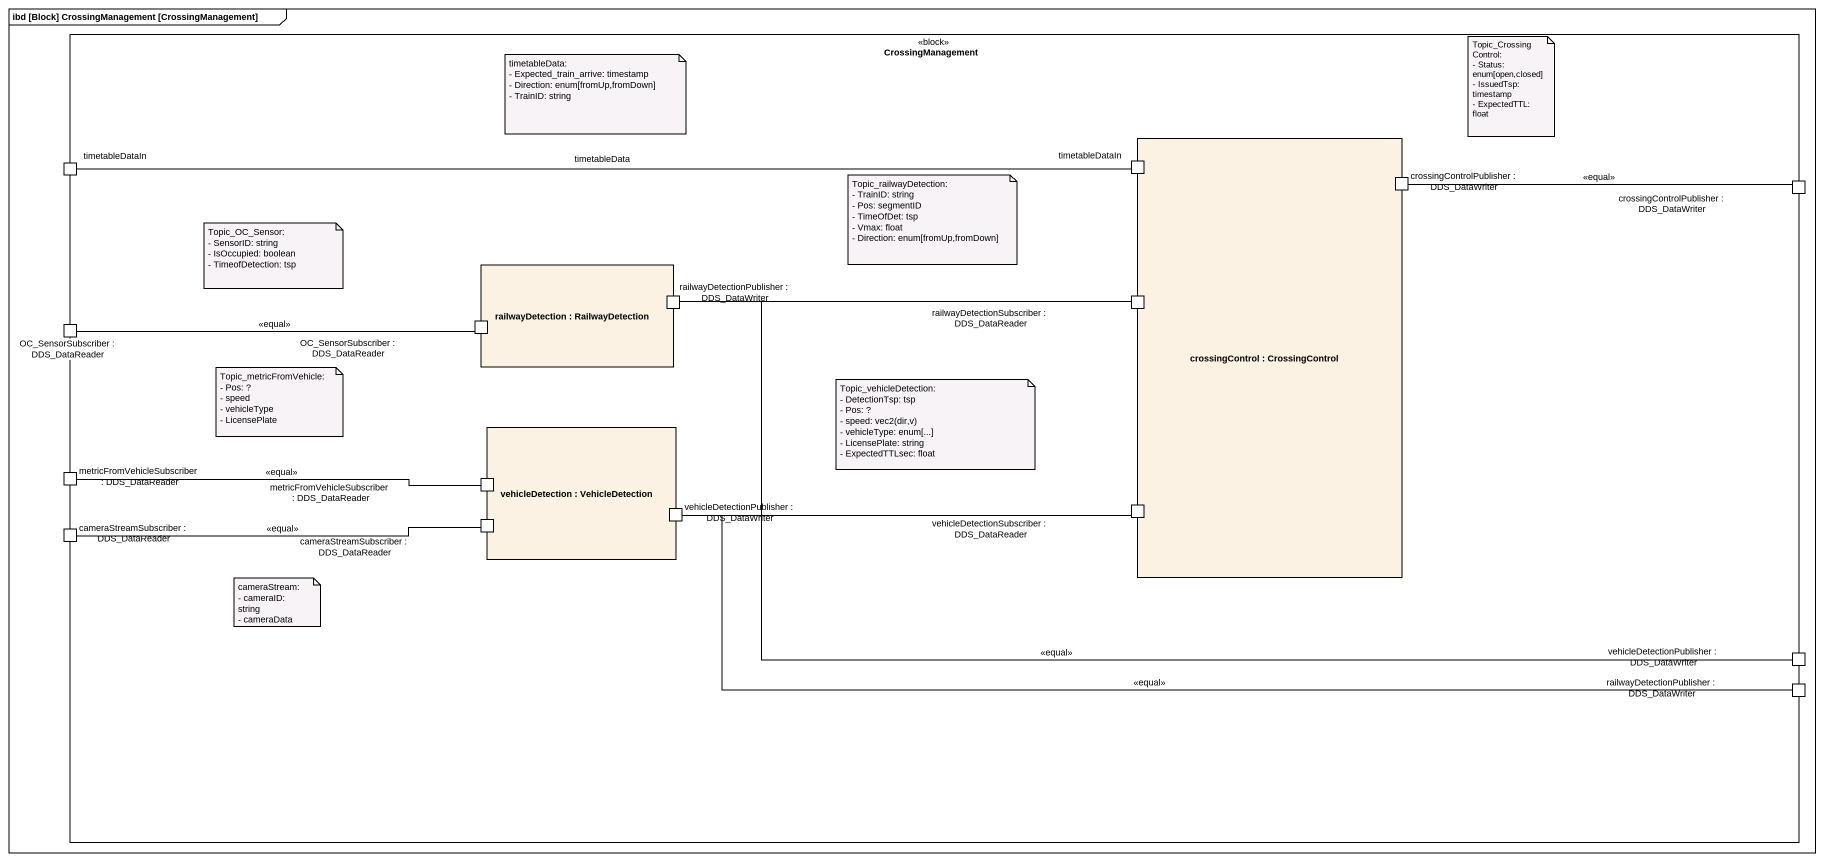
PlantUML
@startuml
mainframe ibd [Block] CrossingManagement [CrossingManagement]
rectangle CrossingManagement <<block>> {
  port timetableDataIn
  rectangle "crossingControl : CrossingControl" as crossingControl {
    port "timetableDataIn" as timetableDataIn_2
    port "crossingControlPublisher : DDS_DataWriter" as crossingControlPublisher
    port "railwayDetectionSubscriber : DDS_DataReader" as railwayDetectionSubscriber
    port "vehicleDetectionSubscriber : DDS_DataReader" as vehicleDetectionSubscriber
  }
  port "crossingControlPublisher : DDS_DataWriter" as crossingControlPublisher_2
  rectangle "railwayDetection : RailwayDetection" as railwayDetection {
    port "railwayDetectionPublisher : DDS_DataWriter" as railwayDetectionPublisher
    port "OC_SensorSubscriber : DDS_DataReader" as OC_SensorSubscriber_DDS_2
  }
  port "OC_SensorSubscriber : DDS_DataReader" as OC_SensorSubscriber_DDS
  rectangle "vehicleDetection : VehicleDetection" as vehicleDetection {
    port "metricFromVehicleSubscriber : DDS_DataReader" as metricFromVehicleSubscriber_2
    port "vehicleDetectionPublisher : DDS_DataWriter" as vehicleDetectionPublisher
    port "cameraStreamSubscriber : DDS_DataReader" as cameraStreamSubscriber_DDS_2
  }
  port "metricFromVehicleSubscriber : DDS_DataReader" as metricFromVehicleSubscriber
  port "cameraStreamSubscriber : DDS_DataReader" as cameraStreamSubscriber_DDS
  port "vehicleDetectionPublisher : DDS_DataWriter" as vehicleDetectionPublisher_2
  port "railwayDetectionPublisher : DDS_DataWriter" as railwayDetectionPublisher_2
}
timetableDataIn -right- timetableDataIn_2 : timetableData
crossingControlPublisher -right- crossingControlPublisher_2 : <<equal>>
railwayDetectionPublisher -right- railwayDetectionSubscriber
railwayDetectionPublisher -right- vehicleDetectionPublisher_2 : <<equal>>
OC_SensorSubscriber_DDS -right- OC_SensorSubscriber_DDS_2 : <<equal>>
metricFromVehicleSubscriber -right- metricFromVehicleSubscriber_2 : <<equal>>
vehicleDetectionPublisher -right- vehicleDetectionSubscriber
vehicleDetectionPublisher -right- railwayDetectionPublisher_2 : <<equal>>
cameraStreamSubscriber_DDS -right- cameraStreamSubscriber_DDS_2 : <<equal>>
note as N1
  Topic_CrossingControl:
  - Status: enum[open,closed]
  - IssuedTsp: timestamp
  - ExpectedTTL: float
end note
note as N2
  timetableData:
  - Expected_train_arrive: timestamp
  - Direction: enum[fromUp,fromDown]
  - TrainID: string
end note
note as N3
  Topic_railwayDetection:
  - TrainID: string
  - Pos: segmentID
  - TimeOfDet: tsp
  - Vmax: float
  - Direction: enum[fromUp,fromDown]
end note
note as N4
  Topic_OC_Sensor:
  - SensorID: string
  - IsOccupied: boolean
  - TimeofDetection: tsp
end note
note as N5
  Topic_metricFromVehicle:
  - Pos: ?
  - speed
  - vehicleType
  - LicensePlate
end note
note as N6
  Topic_vehicleDetection:
  - DetectionTsp: tsp
  - Pos: ?
  - speed: vec2(dir,v)
  - vehicleType: enum[...]
  - LicensePlate: string
  - ExpectedTTLsec: float
end note
note as N7
  cameraStream:
  - cameraID: string
  - cameraData
end note
@enduml
